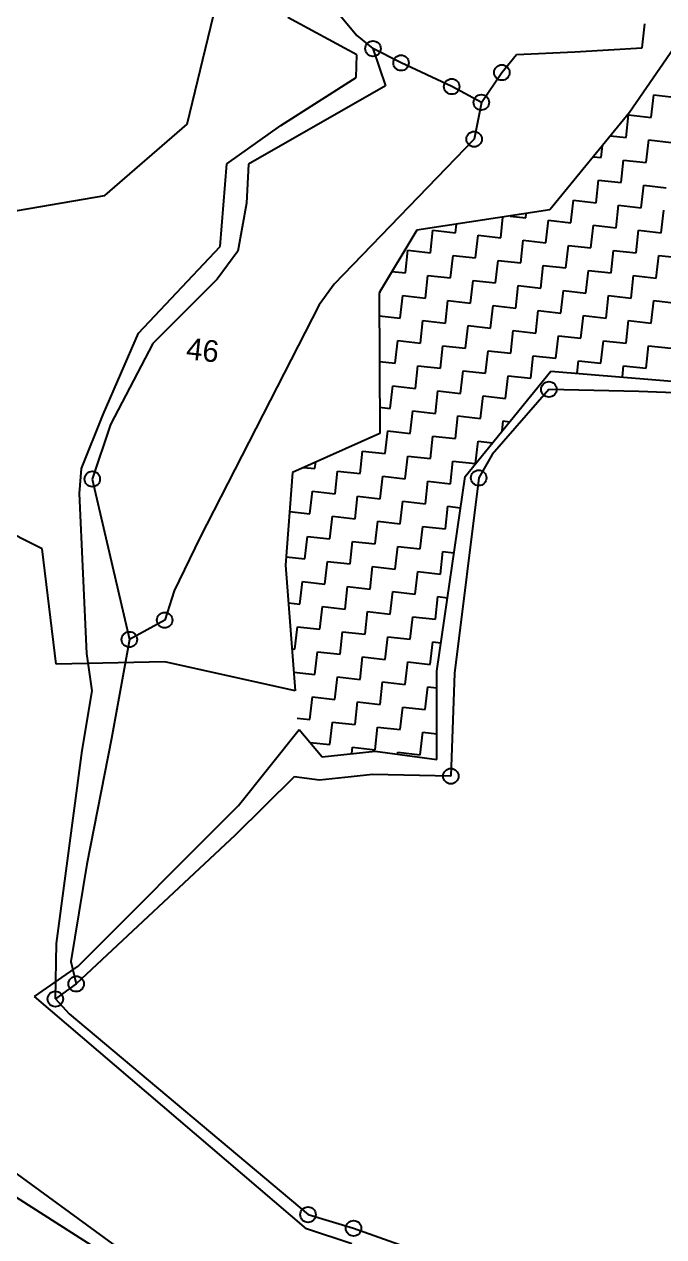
# Model space of a CAD drawing. Header units: feet. Extents: x 335577 to 339771, y 1780397 to 1782921.
# Drawn here: x 337381.8 to 337644.5, y 1780858.7 to 1781356.7 of the extents above; entities that cross this region are included whole.
import ezdxf
from ezdxf.enums import TextEntityAlignment as Align

# ---------------------------------------------------------------- set-up
doc = ezdxf.new("R2010")
doc.units = ezdxf.units.FT
doc.header["$LTSCALE"] = 0.02
doc.header["$MEASUREMENT"] = 0
doc.layers.get('0').update_dxf_attribs({"linetype": 'CONTINUOUS'})
for name, color, linetype in [('POLY_HATCH', 12, 'CONTINUOUS'), ('POLY_PARCEL', 6, 'CONTINUOUS'), ('POLY_WATER', 4, 'CONTINUOUS'), ('TEXT_PARCEL', 7, 'CONTINUOUS')]:
    doc.layers.add(name, color=color, linetype=linetype)
doc.styles.add('TEXT_MAP', font='', dxfattribs={"height": 0.25})
doc.styles.get('TEXT_MAP').set_extended_font_data('Kruti Dev 050')

msp = doc.modelspace()

# ---------------------------------------------------------------- linework, layer by layer
for centre in [(337525.07, 1781346.66), (337536.63, 1781340.81), (337578.04, 1781336.84), (337557.44, 1781331.09), (337569.6, 1781324.6), (337566.63, 1781309.49), (337597.35, 1781206.71), (337409.77, 1781169.91), (337568.52, 1781170.37), (337439.52, 1781111.93), (337425.03, 1781104.02), (337557.07, 1781047.87), (337403.19, 1780962.55), (337394.63, 1780956.35), (337498.42, 1780867.8), (337517.11, 1780862.18)]:
    msp.add_circle(centre, 3.18)
at = {"layer": 'POLY_HATCH'}
for p, q in [((337448.73, 1781315.62), (337459.64, 1781360.31)), ((337649.85, 1781348.63), (337630.41, 1781320.45)), ((337630.41, 1781320.45), (337597.79, 1781280.4)), ((337414.97, 1781286.36), (337448.73, 1781315.62)), ((337368.11, 1781278.25), (337414.97, 1781286.36)), ((337597.79, 1781280.4), (337543.08, 1781272.09)), ((337543.08, 1781272.09), (337527.62, 1781246.42)), ((337527.62, 1781246.42), (337527.86, 1781188.65)), ((337562.91, 1781171), (337598.19, 1781214.22)), ((337598.19, 1781214.22), (337668.06, 1781208.48)), ((337527.86, 1781188.65), (337491.98, 1781172.65)), ((337491.98, 1781172.65), (337489.21, 1781134.47)), ((337551.27, 1781090.97), (337562.91, 1781171)), ((337389.16, 1781141.17), (337342.15, 1781164.91)), ((337395.01, 1781093.88), (337389.16, 1781141.17)), ((337489.21, 1781134.47), (337493.11, 1781082.95)), ((337439.59, 1781094.83), (337395.01, 1781093.88)), ((337493.11, 1781082.95), (337439.59, 1781094.83)), ((337551.31, 1781054.67), (337551.27, 1781090.97)), ((337469.78, 1781035.88), (337494.82, 1781067.08)), ((337494.82, 1781067.08), (337504.19, 1781055.84)), ((337504.19, 1781055.84), (337526.02, 1781058.17)), ((337526.02, 1781058.17), (337551.31, 1781054.67)), ((337404, 1780969.8), (337469.78, 1781035.88)), ((337386.03, 1780957.31), (337404, 1780969.8)), ((337497.76, 1780861.89), (337386.03, 1780957.31)), ((337342.04, 1780911.25), (337421.65, 1780853.18)), ((337516.4, 1780855.74), (337497.76, 1780861.89))]:
    msp.add_line(p, q, dxfattribs=at)
at = {"layer": 'POLY_HATCH', "linetype": 'Continuous'}
for p, q in [((337639.39, 1781318.42), (337640.42, 1781327.69)), ((337640.42, 1781327.69), (337649.7, 1781326.66)), ((337629.08, 1781310.18), (337630.11, 1781319.45)), ((337630.11, 1781319.45), (337639.39, 1781318.42)), ((337622.63, 1781310.9), (337629.08, 1781310.18)), ((337637.32, 1781299.87), (337638.36, 1781309.15)), ((337638.36, 1781309.15), (337647.63, 1781308.11)), ((337615.62, 1781302.29), (337618.77, 1781301.94)), ((337618.77, 1781301.94), (337619.32, 1781306.83)), ((337627.01, 1781291.63), (337628.05, 1781300.9)), ((337628.05, 1781300.9), (337637.32, 1781299.87)), ((337616.71, 1781283.39), (337617.74, 1781292.66)), ((337617.74, 1781292.66), (337627.01, 1781291.63)), ((337635.26, 1781281.32), (337636.29, 1781290.6)), ((337636.29, 1781290.6), (337645.56, 1781289.56)), ((337606.4, 1781275.15), (337607.43, 1781284.42)), ((337607.43, 1781284.42), (337616.71, 1781283.39)), ((337624.95, 1781273.08), (337625.98, 1781282.35)), ((337625.98, 1781282.35), (337635.26, 1781281.32)), ((337577.54, 1781268.97), (337578.49, 1781277.47)), ((337581.47, 1781277.92), (337587.85, 1781277.21)), ((337587.85, 1781277.21), (337588.04, 1781278.92)), ((337643.5, 1781271.01), (337644.53, 1781280.29)), ((337558.99, 1781271.03), (337559.39, 1781274.57)), ((337596.09, 1781266.9), (337597.12, 1781276.18)), ((337597.12, 1781276.18), (337606.4, 1781275.15)), ((337614.64, 1781264.84), (337615.67, 1781274.11)), ((337615.67, 1781274.11), (337624.95, 1781273.08)), ((337548.69, 1781262.79), (337549.72, 1781272.07)), ((337549.72, 1781272.07), (337558.99, 1781271.03)), ((337567.24, 1781260.73), (337568.27, 1781270)), ((337568.27, 1781270), (337577.54, 1781268.97)), ((337585.78, 1781258.66), (337586.82, 1781267.94)), ((337586.82, 1781267.94), (337596.09, 1781266.9)), ((337633.19, 1781262.77), (337634.22, 1781272.05)), ((337634.22, 1781272.05), (337643.5, 1781271.01)), ((337538.38, 1781254.55), (337539.41, 1781263.83)), ((337539.41, 1781263.83), (337548.69, 1781262.79)), ((337604.33, 1781256.6), (337605.37, 1781265.87)), ((337605.37, 1781265.87), (337614.64, 1781264.84)), ((337622.88, 1781254.53), (337623.92, 1781263.8)), ((337623.92, 1781263.8), (337633.19, 1781262.77)), ((337556.93, 1781252.49), (337557.96, 1781261.76)), ((337557.96, 1781261.76), (337567.24, 1781260.73)), ((337575.48, 1781250.42), (337576.51, 1781259.69)), ((337576.51, 1781259.69), (337585.78, 1781258.66)), ((337594.03, 1781248.35), (337595.06, 1781257.63)), ((337595.06, 1781257.63), (337604.33, 1781256.6)), ((337641.43, 1781252.46), (337642.47, 1781261.74)), ((337642.47, 1781261.74), (337651.74, 1781260.71)), ((337532.89, 1781255.16), (337538.38, 1781254.55)), ((337546.62, 1781244.24), (337547.65, 1781253.52)), ((337547.65, 1781253.52), (337556.93, 1781252.49)), ((337612.58, 1781246.29), (337613.61, 1781255.56)), ((337613.61, 1781255.56), (337622.88, 1781254.53)), ((337631.13, 1781244.22), (337632.16, 1781253.5)), ((337632.16, 1781253.5), (337641.43, 1781252.46)), ((337565.17, 1781242.18), (337566.2, 1781251.45)), ((337566.2, 1781251.45), (337575.48, 1781250.42)), ((337583.72, 1781240.11), (337584.75, 1781249.39)), ((337584.75, 1781249.39), (337594.03, 1781248.35)), ((337527.62, 1781246.36), (337528.07, 1781246.31)), ((337528.07, 1781246.31), (337528.19, 1781247.36)), ((337536.31, 1781236), (337537.35, 1781245.28)), ((337537.35, 1781245.28), (337546.62, 1781244.24)), ((337554.86, 1781233.94), (337555.89, 1781243.21)), ((337555.89, 1781243.21), (337565.17, 1781242.18)), ((337602.27, 1781238.05), (337603.3, 1781247.32)), ((337603.3, 1781247.32), (337612.58, 1781246.29)), ((337620.82, 1781235.98), (337621.85, 1781245.26)), ((337621.85, 1781245.26), (337631.13, 1781244.22)), ((337639.37, 1781233.92), (337640.4, 1781243.19)), ((337640.4, 1781243.19), (337649.67, 1781242.16)), ((337573.41, 1781231.87), (337574.44, 1781241.15)), ((337574.44, 1781241.15), (337583.72, 1781240.11)), ((337591.96, 1781229.8), (337592.99, 1781239.08)), ((337592.99, 1781239.08), (337602.27, 1781238.05)), ((337527.66, 1781236.97), (337536.31, 1781236)), ((337544.55, 1781225.69), (337545.59, 1781234.97)), ((337545.59, 1781234.97), (337554.86, 1781233.94)), ((337563.1, 1781223.63), (337564.14, 1781232.9)), ((337564.14, 1781232.9), (337573.41, 1781231.87)), ((337610.51, 1781227.74), (337611.54, 1781237.01)), ((337611.54, 1781237.01), (337620.82, 1781235.98)), ((337629.06, 1781225.67), (337630.09, 1781234.95)), ((337630.09, 1781234.95), (337639.37, 1781233.92)), ((337581.65, 1781221.56), (337582.69, 1781230.84)), ((337582.69, 1781230.84), (337591.96, 1781229.8)), ((337600.2, 1781219.5), (337601.24, 1781228.77)), ((337601.24, 1781228.77), (337610.51, 1781227.74)), ((337534.25, 1781217.45), (337535.28, 1781226.73)), ((337535.28, 1781226.73), (337544.55, 1781225.69)), ((337552.8, 1781215.39), (337553.83, 1781224.66)), ((337553.83, 1781224.66), (337563.1, 1781223.63)), ((337571.35, 1781213.32), (337572.38, 1781222.6)), ((337572.38, 1781222.6), (337581.65, 1781221.56)), ((337618.75, 1781217.43), (337619.78, 1781226.71)), ((337619.78, 1781226.71), (337629.06, 1781225.67)), ((337637.3, 1781215.37), (337638.33, 1781224.64)), ((337638.33, 1781224.64), (337647.61, 1781223.61)), ((337527.74, 1781218.18), (337534.25, 1781217.45)), ((337589.89, 1781211.26), (337590.93, 1781220.53)), ((337590.93, 1781220.53), (337600.2, 1781219.5)), ((337608.91, 1781213.34), (337609.48, 1781218.46)), ((337609.48, 1781218.46), (337618.75, 1781217.43)), ((337542.49, 1781207.15), (337543.52, 1781216.42)), ((337543.52, 1781216.42), (337552.8, 1781215.39)), ((337561.04, 1781205.08), (337562.07, 1781214.35)), ((337562.07, 1781214.35), (337571.35, 1781213.32)), ((337627.52, 1781211.81), (337628.03, 1781216.4)), ((337628.03, 1781216.4), (337637.3, 1781215.37)), ((337532.18, 1781198.9), (337533.21, 1781208.18)), ((337533.21, 1781208.18), (337542.49, 1781207.15)), ((337579.59, 1781203.01), (337580.62, 1781212.29)), ((337580.62, 1781212.29), (337589.89, 1781211.26)), ((337550.73, 1781196.84), (337551.76, 1781206.11)), ((337551.76, 1781206.11), (337561.04, 1781205.08)), ((337569.28, 1781194.77), (337570.31, 1781204.05)), ((337570.31, 1781204.05), (337579.59, 1781203.01)), ((337527.81, 1781199.39), (337532.18, 1781198.9)), ((337540.42, 1781188.6), (337541.46, 1781197.87)), ((337541.46, 1781197.87), (337550.73, 1781196.84)), ((337558.97, 1781186.53), (337560.01, 1781195.8)), ((337560.01, 1781195.8), (337569.28, 1781194.77)), ((337578.09, 1781189.6), (337578.55, 1781193.74)), ((337578.55, 1781193.74), (337581.23, 1781193.44)), ((337530.12, 1781180.35), (337531.15, 1781189.63)), ((337531.15, 1781189.63), (337540.42, 1781188.6)), ((337548.66, 1781178.29), (337549.7, 1781187.56)), ((337549.7, 1781187.56), (337558.97, 1781186.53)), ((337567.22, 1781176.28), (337568.25, 1781185.5)), ((337568.25, 1781185.5), (337574.2, 1781184.83)), ((337519.81, 1781172.11), (337520.84, 1781181.39)), ((337520.84, 1781181.39), (337530.12, 1781180.35)), ((337538.36, 1781170.05), (337539.39, 1781179.32)), ((337539.39, 1781179.32), (337548.66, 1781178.29)), ((337496.57, 1781174.7), (337501.26, 1781174.18)), ((337501.26, 1781174.18), (337501.56, 1781176.93)), ((337509.5, 1781163.87), (337510.53, 1781173.14)), ((337510.53, 1781173.14), (337519.81, 1781172.11)), ((337556.91, 1781167.98), (337557.94, 1781177.26)), ((337557.94, 1781177.26), (337567.18, 1781176.23)), ((337528.05, 1781161.8), (337529.08, 1781171.08)), ((337529.08, 1781171.08), (337538.36, 1781170.05)), ((337546.6, 1781159.74), (337547.63, 1781169.01)), ((337547.63, 1781169.01), (337556.91, 1781167.98)), ((337499.19, 1781155.63), (337500.23, 1781164.9)), ((337500.23, 1781164.9), (337509.5, 1781163.87)), ((337517.74, 1781153.56), (337518.77, 1781162.84)), ((337518.77, 1781162.84), (337528.05, 1781161.8)), ((337536.29, 1781151.5), (337537.32, 1781160.77)), ((337537.32, 1781160.77), (337546.6, 1781159.74)), ((337554.84, 1781149.43), (337555.87, 1781158.71)), ((337555.87, 1781158.71), (337561.04, 1781158.13)), ((337490.82, 1781156.56), (337499.19, 1781155.63)), ((337507.43, 1781145.32), (337508.47, 1781154.6)), ((337508.47, 1781154.6), (337517.74, 1781153.56)), ((337525.98, 1781143.26), (337527.02, 1781152.53)), ((337527.02, 1781152.53), (337536.29, 1781151.5)), ((337544.53, 1781141.19), (337545.57, 1781150.46)), ((337545.57, 1781150.46), (337554.84, 1781149.43)), ((337497.13, 1781137.08), (337498.16, 1781146.35)), ((337498.16, 1781146.35), (337507.43, 1781145.32)), ((337515.68, 1781135.01), (337516.71, 1781144.29)), ((337516.71, 1781144.29), (337525.98, 1781143.26)), ((337489.47, 1781137.93), (337497.13, 1781137.08)), ((337534.23, 1781132.95), (337535.26, 1781142.22)), ((337535.26, 1781142.22), (337544.53, 1781141.19)), ((337552.78, 1781130.88), (337553.81, 1781140.16)), ((337553.81, 1781140.16), (337558.35, 1781139.65)), ((337505.37, 1781126.77), (337506.4, 1781136.05)), ((337506.4, 1781136.05), (337515.68, 1781135.01)), ((337523.92, 1781124.71), (337524.95, 1781133.98)), ((337524.95, 1781133.98), (337534.23, 1781132.95)), ((337542.47, 1781122.64), (337543.5, 1781131.91)), ((337543.5, 1781131.91), (337552.78, 1781130.88)), ((337495.06, 1781118.53), (337496.09, 1781127.8)), ((337496.09, 1781127.8), (337505.37, 1781126.77)), ((337513.61, 1781116.46), (337514.64, 1781125.74)), ((337514.64, 1781125.74), (337523.92, 1781124.71)), ((337532.16, 1781114.4), (337533.19, 1781123.67)), ((337533.19, 1781123.67), (337542.47, 1781122.64)), ((337490.38, 1781119.05), (337495.06, 1781118.53)), ((337550.71, 1781112.33), (337551.74, 1781121.61)), ((337551.74, 1781121.61), (337555.66, 1781121.17)), ((337503.3, 1781108.22), (337504.34, 1781117.5)), ((337504.34, 1781117.5), (337513.61, 1781116.46)), ((337521.85, 1781106.16), (337522.89, 1781115.43)), ((337522.89, 1781115.43), (337532.16, 1781114.4)), ((337540.4, 1781104.09), (337541.43, 1781113.37)), ((337541.43, 1781113.37), (337550.71, 1781112.33)), ((337493, 1781099.98), (337494.03, 1781109.25)), ((337494.03, 1781109.25), (337503.3, 1781108.22)), ((337511.54, 1781097.91), (337512.58, 1781107.19)), ((337512.58, 1781107.19), (337521.85, 1781106.16)), ((337530.09, 1781095.85), (337531.13, 1781105.12)), ((337531.13, 1781105.12), (337540.4, 1781104.09)), ((337548.64, 1781093.78), (337549.68, 1781103.06)), ((337549.68, 1781103.06), (337552.98, 1781102.69)), ((337491.81, 1781100.11), (337493, 1781099.98)), ((337501.24, 1781089.67), (337502.27, 1781098.95)), ((337502.27, 1781098.95), (337511.54, 1781097.91)), ((337519.79, 1781087.61), (337520.82, 1781096.88)), ((337520.82, 1781096.88), (337530.09, 1781095.85)), ((337538.34, 1781085.54), (337539.37, 1781094.82)), ((337539.37, 1781094.82), (337548.64, 1781093.78)), ((337492.53, 1781090.64), (337501.24, 1781089.67)), ((337509.48, 1781079.37), (337510.51, 1781088.64)), ((337510.51, 1781088.64), (337519.79, 1781087.61)), ((337528.03, 1781077.3), (337529.06, 1781086.57)), ((337529.06, 1781086.57), (337538.34, 1781085.54)), ((337546.58, 1781075.23), (337547.61, 1781084.51)), ((337547.61, 1781084.51), (337551.28, 1781084.1)), ((337499.17, 1781071.12), (337500.2, 1781080.4)), ((337500.2, 1781080.4), (337509.48, 1781079.37)), ((337517.72, 1781069.06), (337518.75, 1781078.33)), ((337518.75, 1781078.33), (337528.03, 1781077.3)), ((337536.27, 1781066.99), (337537.3, 1781076.27)), ((337537.3, 1781076.27), (337546.58, 1781075.23)), ((337493.96, 1781071.7), (337499.17, 1781071.12)), ((337507.41, 1781060.82), (337508.45, 1781070.09)), ((337508.45, 1781070.09), (337517.72, 1781069.06)), ((337525.96, 1781058.75), (337527, 1781068.02)), ((337527, 1781068.02), (337536.27, 1781066.99)), ((337544.51, 1781056.68), (337545.55, 1781065.96)), ((337545.55, 1781065.96), (337551.3, 1781065.32)), ((337499.29, 1781061.72), (337507.41, 1781060.82)), ((337516.39, 1781057.14), (337516.69, 1781059.78)), ((337516.69, 1781059.78), (337525.96, 1781058.75)), ((337535.15, 1781056.9), (337535.24, 1781057.72)), ((337535.24, 1781057.72), (337544.51, 1781056.68))]:
    msp.add_line(p, q, dxfattribs=at)
at = {"layer": 'POLY_PARCEL'}
for p, q in [((337635.64, 1781347.05), (337636.73, 1781356.89)), ((337608.07, 1781345.29), (337635.64, 1781347.05)), ((337536.63, 1781340.81), (337525.07, 1781346.66)), ((337578.04, 1781336.84), (337584.02, 1781344.21)), ((337584.02, 1781344.21), (337608.07, 1781345.29)), ((337557.44, 1781331.09), (337536.63, 1781340.81)), ((337569.6, 1781324.6), (337578.04, 1781336.84)), ((337569.6, 1781324.6), (337557.44, 1781331.09)), ((337569.6, 1781324.6), (337566.63, 1781309.49)), ((337566.63, 1781309.49), (337509.13, 1781249.97)), ((337509.13, 1781249.97), (337502.93, 1781241.41)), ((337502.93, 1781241.41), (337453.9, 1781145.71)), ((337597.35, 1781206.71), (337574.1, 1781180.04)), ((337634.28, 1781205.82), (337597.35, 1781206.71)), ((337667.63, 1781204.68), (337634.28, 1781205.82)), ((337574.1, 1781180.04), (337568.52, 1781170.37)), ((337568.52, 1781170.37), (337558.56, 1781090.16)), ((337453.9, 1781145.71), (337443.44, 1781124.04)), ((337443.44, 1781124.04), (337439.52, 1781111.93)), ((337439.52, 1781111.93), (337425.03, 1781104.02)), ((337558.56, 1781090.16), (337557.07, 1781047.87)), ((337524.95, 1781048.56), (337516.16, 1781047.61)), ((337557.07, 1781047.87), (337524.95, 1781048.56)), ((337492.66, 1781047.65), (337468.42, 1781023.66)), ((337503.12, 1781046.16), (337492.66, 1781047.65)), ((337516.16, 1781047.61), (337503.12, 1781046.16)), ((337468.42, 1781023.66), (337403.19, 1780962.55)), ((337403.19, 1780962.55), (337394.63, 1780956.35)), ((337394.63, 1780956.35), (337400.27, 1780950.31)), ((337400.27, 1780950.31), (337498.42, 1780867.8)), ((337421.04, 1780847.72), (337340.68, 1780898.97)), ((337498.42, 1780867.8), (337517.11, 1780862.18)), ((337517.11, 1780862.18), (337536.02, 1780855.57))]:
    msp.add_line(p, q, dxfattribs=at)
at = {"layer": 'POLY_WATER'}
for p, q in [((337501.79, 1781372.13), (337518.52, 1781352.04)), ((337518.43, 1781344.12), (337490.09, 1781359.43)), ((337518.52, 1781352.04), (337525.07, 1781346.66)), ((337518.12, 1781334.86), (337518.43, 1781344.12)), ((337525.07, 1781346.66), (337530.18, 1781331.44)), ((337487.23, 1781315.13), (337518.12, 1781334.86)), ((337530.18, 1781331.44), (337473.91, 1781299.16)), ((337465.08, 1781299.37), (337487.23, 1781315.13)), ((337462.37, 1781265.36), (337465.08, 1781299.37)), ((337473.91, 1781299.16), (337473.2, 1781283.15)), ((337473.2, 1781283.15), (337469.59, 1781263.54)), ((337428.71, 1781229.8), (337462.37, 1781265.36)), ((337469.59, 1781263.54), (337461.15, 1781251.98)), ((337461.15, 1781251.98), (337434.6, 1781225.63)), ((337414.21, 1781196.46), (337428.71, 1781229.8)), ((337434.6, 1781225.63), (337417.27, 1781192.3)), ((337405.29, 1781174.22), (337414.21, 1781196.46)), ((337417.27, 1781192.3), (337409.77, 1781169.91)), ((337404.51, 1781163.94), (337405.29, 1781174.22)), ((337409.77, 1781169.91), (337425.03, 1781104.02)), ((337407.56, 1781098.2), (337404.51, 1781163.94)), ((337425.03, 1781104.02), (337417.64, 1781063.38)), ((337409.8, 1781082.94), (337407.56, 1781098.2)), ((337405.64, 1781058.41), (337409.8, 1781082.94)), ((337417.64, 1781063.38), (337407.59, 1781011.73)), ((337395.02, 1780979.18), (337405.64, 1781058.41)), ((337407.59, 1781011.73), (337400.99, 1780971.73)), ((337394.63, 1780956.35), (337395.02, 1780979.18)), ((337400.99, 1780971.73), (337403.19, 1780962.55)), ((337403.19, 1780962.55), (337394.63, 1780956.35))]:
    msp.add_line(p, q, dxfattribs=at)

# ---------------------------------------------------------------- texts
at = {"layer": 'TEXT_PARCEL', "style": 'TEXT_MAP'}
msp.add_text('46', height=8.949, rotation=353.6456, dxfattribs=at).set_placement((337455.14, 1781222.88), align=Align.MIDDLE)

doc.saveas('drawing.dxf')
